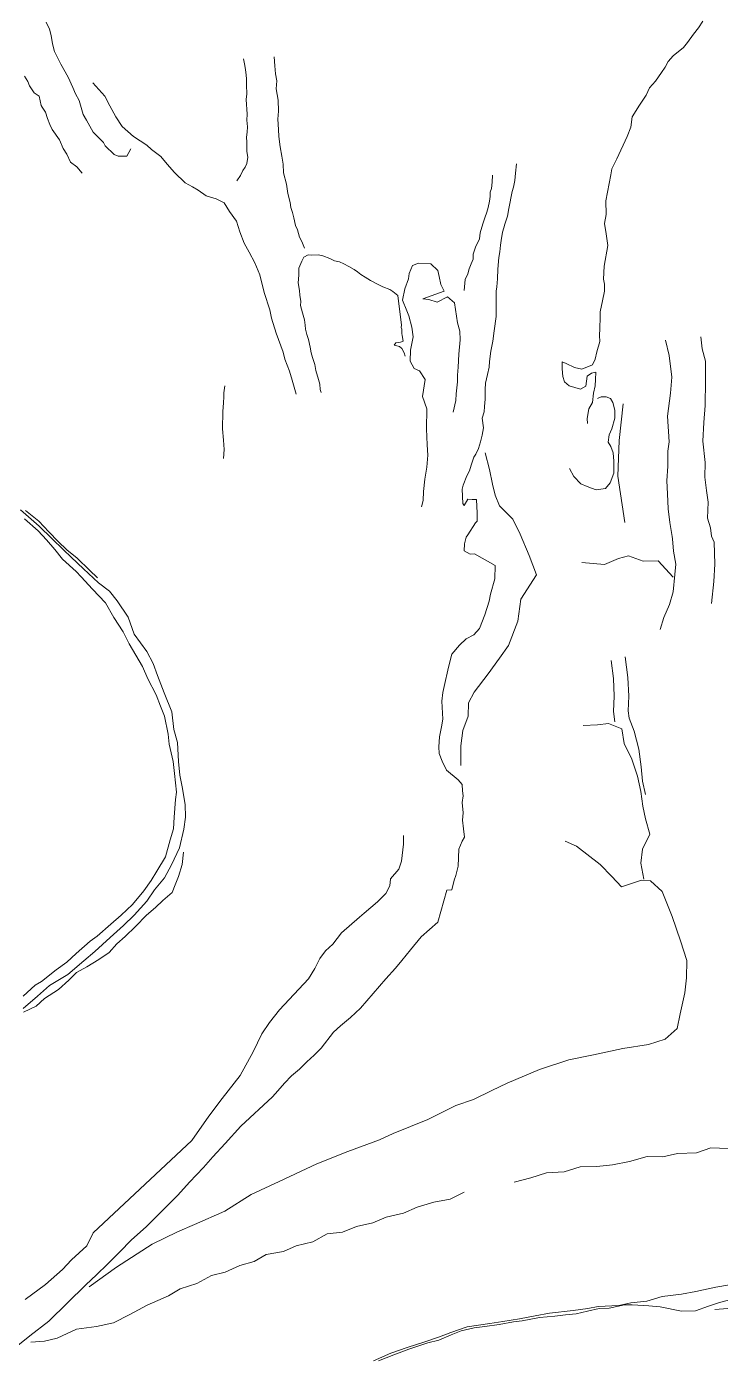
# Model space of a CAD drawing. Extents: x 683321 to 688873, y 7661944 to 7668387.
# Drawn here: x 686013.2 to 686203.2, y 7666798.2 to 7667162.1 of the extents above; entities that cross this region are included whole.
import ezdxf

# ---------------------------------------------------------------- set-up
doc = ezdxf.new("R2010")
doc.units = 0
doc.header["$MEASUREMENT"] = 0
doc.layers.add('01 CRESTA_Line', color=3, linetype='Continuous', lineweight=20)

msp = doc.modelspace()

# ---------------------------------------------------------------- linework, layer by layer
at = {"layer": '01 CRESTA_Line'}
for points in [[(686018.55, 7667163.3, 4027.04), (686019.47, 7667161.34, 4026.99), (686019.99, 7667159.6, 4026.84), (686020.34, 7667157.37, 4026.94), (686020.91, 7667155.23, 4027.04), (686022.65, 7667151.73, 4027.39), (686024.65, 7667148.22, 4027.92), (686025.93, 7667145.42, 4027.88), (686026.64, 7667143.67, 4027.87), (686027.65, 7667141.81, 4027.36), (686028.76, 7667138, 4027.21), (686029.64, 7667136.41, 4027.07), (686031.5, 7667133.11, 4026.54), (686034.33, 7667130.33, 4026.67), (686034.78, 7667129.4, 4026.25), (686037.2, 7667127, 4026.6), (686038.31, 7667126.57, 4026.14), (686040.72, 7667126.58, 4026.84), (686041.79, 7667128.61, 4025.87)], [(686198.41, 7667163.52, 4012.78), (686197.25, 7667161.72, 4012.58), (686195.88, 7667160.01, 4011.94), (686194.15, 7667157.72, 4012.3), (686193.07, 7667156.34, 4011.93), (686190.31, 7667154.09, 4012.6), (686188.94, 7667152.47, 4012.61), (686188.07, 7667150.92, 4012.55), (686187.06, 7667149.51, 4012.52), (686185.42, 7667147.12, 4012.7), (686183.83, 7667145.31, 4012.75), (686182.87, 7667143.31, 4012.27), (686181.06, 7667140.59, 4012.79), (686179.03, 7667137.32, 4013.11), (686178.68, 7667134.55, 4013.26), (686177.67, 7667131.97, 4012.83), (686174.83, 7667125.85, 4013.38), (686173.49, 7667123.08, 4013.15), (686173.2, 7667121.46, 4011.84), (686171.81, 7667114.35, 4012.87), (686171.91, 7667110.62, 4012.89), (686171.49, 7667108.17, 4012.93), (686171.95, 7667105.28, 4012.85), (686172.36, 7667102.16, 4012.22), (686171.36, 7667096.48, 4012.66), (686171.15, 7667092.87, 4012.84), (686171.5, 7667091.53, 4012.43), (686171.46, 7667089.64, 4012.29), (686170.92, 7667086.95, 4012.55), (686170.26, 7667083.94, 4013.08), (686170.29, 7667082.48, 4012.99), (686170.22, 7667079.39, 4013.27), (686170.07, 7667077.46, 4013.28), (686170.17, 7667075.81, 4012.84), (686169.41, 7667072.99, 4012.82), (686168.87, 7667070.95, 4012.91), (686168.17, 7667069.44, 4013.39), (686165.27, 7667068.29, 4013.93), (686163.26, 7667068.7, 4013.68), (686160.97, 7667069.77, 4013.13), (686159.9, 7667070.28, 4012.85), (686159.86, 7667068.32, 4013.33), (686160.08, 7667066.27, 4013.33), (686160.52, 7667064.77, 4013.9), (686161.75, 7667063.71, 4014.47), (686164.89, 7667062.8, 4013.67), (686166.37, 7667063.56, 4013.31), (686166.72, 7667066.38, 4014.11), (686167.95, 7667067.19, 4013.38), (686169.13, 7667067.46, 4013.17), (686168.97, 7667065.4, 4013.24), (686168.89, 7667063.7, 4013.5), (686168.5, 7667061.66, 4013.61), (686168.18, 7667059.14, 4012.94), (686167.15, 7667057.36, 4013.03), (686166.7, 7667054.75, 4011.72), (686166.84, 7667053.42, 4011.37)], [(686070.8, 7667119.82, 4020.94), (686071.78, 7667121.3, 4019.92), (686072.43, 7667122.68, 4019), (686073.11, 7667123.55, 4018.21), (686073.57, 7667124.58, 4017.42), (686073.82, 7667126.26, 4016.85), (686073.55, 7667127.86, 4016.44), (686073.51, 7667130.37, 4015.89), (686073.48, 7667131.81, 4015.5), (686073.59, 7667133.16, 4015.22), (686073.69, 7667134.57, 4014.89), (686073.52, 7667136.42, 4014.34), (686073.61, 7667138.05, 4014.08), (686073.33, 7667142.07, 4013.07), (686073.57, 7667143.67, 4012.7), (686073.44, 7667146.05, 4012.07), (686073.45, 7667147.84, 4011.65), (686073.24, 7667149.58, 4011.21), (686073.07, 7667150.82, 4011.15), (686072.86, 7667151.83, 4010.85), (686072.64, 7667153.25, 4010.73)], [(686089.32, 7667101.37, 4025.08), (686088.56, 7667103.17, 4023.66), (686088, 7667104.44, 4022.96), (686087.42, 7667106.45, 4021.96), (686086.88, 7667107.58, 4021.43), (686086.38, 7667109.65, 4020.86), (686086.05, 7667111.14, 4020.15), (686085.59, 7667112.54, 4019.78), (686085.41, 7667113.92, 4019.17), (686084.78, 7667116.36, 4018.49), (686084.41, 7667118.88, 4017.94), (686083.55, 7667122.03, 4017.17), (686083.51, 7667124.42, 4016.6), (686083.13, 7667126.6, 4016.21), (686082.66, 7667129.12, 4015.57), (686082.31, 7667131.97, 4014.91), (686082.19, 7667133.84, 4014.65), (686082.06, 7667136.67, 4013.91), (686082.18, 7667138.93, 4013.12), (686082.12, 7667141.95, 4012.78), (686081.57, 7667145, 4012.04), (686081.73, 7667147.19, 4011.57), (686081.37, 7667149.13, 4011.13), (686081.24, 7667151.27, 4010.84), (686081.02, 7667153.78, 4010.5)], [(686012.63, 7667148.47, 4027.88), (686013.58, 7667147.07, 4028.14), (686014.03, 7667145.8, 4027.93), (686015.28, 7667143.94, 4027.63), (686016.64, 7667143.03, 4027.63), (686017.19, 7667140.43, 4026.62), (686017.53, 7667139.98, 4026.7), (686018.4, 7667138.61, 4026.68), (686018.99, 7667136.9, 4026.65), (686019.6, 7667135.23, 4026.48), (686020.2, 7667133.87, 4026.4), (686022.21, 7667131.02, 4025.98), (686023.29, 7667128.67, 4025.79), (686024.22, 7667127.11, 4025.79), (686025.28, 7667124.94, 4025.31), (686026.98, 7667123.69, 4025.31), (686028.48, 7667121.91, 4024.86)], [(686031.34, 7667146.7, 4026.33), (686034.61, 7667143.02, 4027.38), (686036.04, 7667140.33, 4026.52), (686037.66, 7667137.38, 4026.63), (686039.37, 7667134.67, 4027.24), (686042.5, 7667131.95, 4026.17), (686046.16, 7667129.55, 4026.64), (686047.44, 7667128.37, 4026.3), (686050, 7667126.51, 4026.63), (686051.73, 7667124.39, 4026.31), (686053.76, 7667122.08, 4026.27), (686056.61, 7667119.27, 4026.56), (686058.68, 7667118.16, 4026.97), (686060.2, 7667117.24, 4026.83), (686062.38, 7667115.7, 4026.68), (686065.18, 7667114.94, 4026.08), (686067.29, 7667113.78, 4025.33), (686068.78, 7667111.44, 4025.53), (686070.69, 7667108.77, 4025.02), (686071.62, 7667105.9, 4024.74), (686072.81, 7667102.74, 4024.18), (686074.19, 7667100.31, 4024), (686075.77, 7667097.34, 4023.65), (686077.12, 7667094.04, 4023.52), (686078.29, 7667089.24, 4023.5), (686079.84, 7667084.46, 4023.87), (686080.27, 7667082.18, 4023.86), (686081.55, 7667078.1, 4023.7), (686083.5, 7667072.93, 4023.78), (686083.95, 7667070.98, 4023.62), (686085.26, 7667067.67, 4023.65), (686085.93, 7667065.26, 4023.53), (686087.05, 7667061.43, 4023.56)], [(686147.4, 7667124.48, 4010.94), (686147.08, 7667121.91, 4011.42), (686146.88, 7667119.88, 4011.76), (686146.56, 7667118.1, 4012.07), (686146.2, 7667116.92, 4012.32), (686145.23, 7667112.25, 4013.17), (686144.87, 7667110.18, 4013.41), (686144.19, 7667107.95, 4013.76), (686143.9, 7667106.99, 4014.04), (686143.51, 7667105.74, 4014.28), (686143.14, 7667103.46, 4014.6), (686142.99, 7667102.22, 4014.95), (686142.78, 7667100.35, 4015.17), (686142.5, 7667098.82, 4015.43), (686142.28, 7667095.67, 4016.06), (686142.16, 7667093.02, 4016.52), (686141.96, 7667090.84, 4016.99), (686141.81, 7667089.61, 4017.24), (686141.76, 7667087.46, 4017.85), (686141.84, 7667085.61, 4018.35), (686141.79, 7667082.72, 4018.9), (686141.26, 7667078.72, 4019.49), (686140.86, 7667075.91, 4020.34), (686140.39, 7667073.18, 4020.59), (686139.94, 7667070.34, 4020.78), (686139.9, 7667068.84, 4021.15), (686139.46, 7667066.82, 4021.77), (686138.86, 7667064.39, 4021.86), (686138.8, 7667062.7, 4022.27), (686138.78, 7667060.08, 4023.14), (686138.61, 7667058.01, 4023.59), (686138.5, 7667056.53, 4023.94), (686138.01, 7667054.83, 4024.44), (686138.31, 7667052.18, 4025.2), (686137.94, 7667050.21, 4025.39), (686137.47, 7667048.37, 4025.22), (686136.95, 7667046.56, 4024.9), (686136.21, 7667045, 4025.13), (686135.72, 7667044.18, 4025.4), (686134.99, 7667041.99, 4024.82), (686134.5, 7667040.42, 4024.51), (686133.73, 7667039.01, 4024.98), (686132.75, 7667036.46, 4024.6), (686132.51, 7667035.4, 4024.77), (686132.69, 7667031.47, 4024.37), (686133.08, 7667030.88, 4024.34), (686134.07, 7667032.65, 4025.04), (686135.24, 7667032.57, 4025.35), (686136.39, 7667032.57, 4025.69), (686136.6, 7667028.84, 4025.72), (686136.59, 7667026.64, 4025.74), (686136.19, 7667026.19, 4025.86), (686134.01, 7667022.93, 4025.45), (686133.57, 7667022.25, 4025.24), (686133.09, 7667020.41, 4024.17), (686133.01, 7667018.5, 4024.39), (686134.67, 7667017.59, 4024.71), (686135.87, 7667017.65, 4024.6), (686141.52, 7667014.52, 4025.25), (686141.45, 7667010.86, 4024.95), (686140.27, 7667006.63, 4025.54), (686139.92, 7667004.77, 4025.69), (686138.73, 7667000.94, 4025.39), (686137.26, 7666997.28, 4025.58), (686135.65, 7666995.49, 4025.65), (686133.61, 7666994.37, 4025.34), (686131.79, 7666992.64, 4025.48), (686129.67, 7666990.2, 4025.58), (686129.04, 7666987.78, 4025.78), (686128.54, 7666985.85, 4025.8), (686127.77, 7666982.22, 4025.74), (686127.18, 7666979.72, 4025.79), (686126.9, 7666977.37, 4025.52), (686127.18, 7666972.42, 4025.71), (686126.83, 7666970.33, 4025.77), (686126.28, 7666967.59, 4025.36), (686126.12, 7666964.88, 4025.47), (686126.19, 7666962.97, 4025.45), (686127.04, 7666960.92, 4025.56), (686128.23, 7666958.45, 4025.26), (686131.36, 7666955.84, 4024.42), (686132.54, 7666954.49, 4024.87), (686132.6, 7666952.83, 4025.17), (686132.73, 7666951.38, 4025.11), (686132.51, 7666949.55, 4024.91), (686132.77, 7666946.77, 4024.14), (686132.62, 7666944.73, 4024.32), (686132.86, 7666942.42, 4024.13), (686133.16, 7666940.1, 4023.8), (686132.53, 7666939, 4024.21), (686131.54, 7666936.77, 4024.48), (686131.4, 7666932.17, 4023.83), (686130.75, 7666929.61, 4024.37), (686130.31, 7666928.36, 4024.92), (686129.71, 7666925.71, 4025.48), (686128.29, 7666925.57, 4025.14), (686125.79, 7666916.85, 4024.38), (686121.28, 7666912.79, 4024.95), (686118.37, 7666909.22, 4024.28), (686116, 7666906.31, 4023.89), (686114.26, 7666904.25, 4023.9), (686111.6, 7666901.34, 4023.02), (686104.62, 7666893.28, 4020.26), (686101.88, 7666890.75, 4019.89), (686099.22, 7666888.46, 4019.2), (686097.31, 7666886.66, 4019), (686093.85, 7666882.33, 4017.82), (686091.96, 7666880.39, 4017.52), (686089.95, 7666878.58, 4017.17), (686088, 7666876.58, 4016.55), (686085.76, 7666874.76, 4016.03), (686083.86, 7666872.73, 4015.66), (686082.02, 7666870.6, 4015.26), (686080.59, 7666869.02, 4014.99), (686071.88, 7666860.95, 4012.87), (686067.64, 7666856.2, 4011.81), (686064.26, 7666852.59, 4011.08), (686061.69, 7666849.61, 4010.37), (686057.84, 7666845.59, 4009.45), (686054.62, 7666842.11, 4008.78), (686046.09, 7666833.47, 4006.86), (686041.88, 7666829.79, 4006.19), (686038.8, 7666826.54, 4005.69), (686035.37, 7666823.15, 4004.92), (686032.39, 7666820.27, 4004.52), (686029.43, 7666817.5, 4004.32), (686019.35, 7666807.56, 4003.64), (686014.12, 7666803.53, 4003.02), (686009.43, 7666799.81, 4002.74)], [(686140.78, 7667121.37, 4011.52), (686140.75, 7667119.44, 4012.12), (686140.49, 7667117.76, 4012.56), (686140.14, 7667116.74, 4012.74), (686140.12, 7667115.49, 4012.98), (686139.99, 7667114.25, 4013.11), (686139.59, 7667112.55, 4013.24), (686139.22, 7667111.21, 4013.45), (686138.72, 7667109.69, 4013.74), (686138.26, 7667108.31, 4014.22), (686137.85, 7667107.14, 4014.37), (686137.41, 7667105.61, 4014.61), (686137.26, 7667103.95, 4015.08), (686136.12, 7667101.63, 4015.83), (686135.5, 7667099.7, 4016.19), (686135.51, 7667098.42, 4016.56), (686134.93, 7667097.1, 4017.12), (686134.45, 7667095.75, 4017.56), (686134.07, 7667094.4, 4017.85), (686133.34, 7667092.78, 4018.31), (686133.02, 7667089.77, 4019.15)], [(686116.86, 7667071.82, 4024.76), (686116.65, 7667072.75, 4024.83), (686115.96, 7667073.92, 4024.95), (686115.34, 7667074.5, 4025.2), (686113.89, 7667074.83, 4025.32), (686114.34, 7667075.42, 4025.2), (686115.59, 7667075.66, 4024.98), (686116.37, 7667075.93, 4024.81), (686116.08, 7667077.49, 4024.84), (686116, 7667078.02, 4024.73), (686115.94, 7667079.22, 4024.78), (686115.83, 7667079.69, 4024.65), (686115.84, 7667080.33, 4024.54), (686114.86, 7667088.42, 4025.3), (686113.54, 7667089.49, 4025.98), (686112.72, 7667090.1, 4026.2), (686110.78, 7667090.8, 4026.37), (686109.28, 7667091.51, 4026.22), (686107.39, 7667092.57, 4026.19), (686105.91, 7667093.47, 4026.41), (686104.72, 7667094.18, 4026.43), (686103.8, 7667094.9, 4026.78), (686102.93, 7667095.56, 4026.84), (686101.42, 7667096.38, 4026.97), (686100.14, 7667097.12, 4026.97), (686098.93, 7667097.6, 4026.37), (686097.56, 7667097.96, 4026.34), (686096.25, 7667098.52, 4026.47), (686094.3, 7667099.26, 4026.55), (686093.07, 7667099.55, 4026.36), (686091.33, 7667099.5, 4025.74), (686090.3, 7667099.53, 4025.62), (686089.15, 7667098.96, 4025.35), (686088.6, 7667097.83, 4025.03), (686087.76, 7667095.87, 4024.44), (686087.77, 7667094, 4024.34), (686087.57, 7667091.91, 4024.08), (686087.98, 7667089.81, 4024.04), (686088.06, 7667088.49, 4024.01), (686088.29, 7667086.81, 4023.92), (686088.24, 7667085.71, 4024.03), (686088.8, 7667083.7, 4023.93), (686089.3, 7667081.77, 4023.76), (686089.5, 7667080.33, 4023.74), (686089.61, 7667079.18, 4023.77), (686089.94, 7667077.78, 4023.73), (686090.43, 7667076.39, 4023.75), (686090.85, 7667074.26, 4023.67), (686091.11, 7667072.73, 4023.76), (686091.52, 7667071.48, 4023.79), (686092.12, 7667069.57, 4023.7), (686092.43, 7667067.92, 4023.58), (686093.14, 7667065.43, 4023.58), (686093.52, 7667064.12, 4023.64), (686093.64, 7667062.66, 4023.63), (686093.91, 7667061.82, 4023.6)], [(686130.07, 7667056.47, 4021.7), (686130.75, 7667059.63, 4021.24), (686130.86, 7667061.53, 4021.02), (686131.24, 7667064.83, 4020.67), (686131.25, 7667066.57, 4020.59), (686131.38, 7667068.83, 4020.84), (686131.57, 7667072.35, 4020.95), (686131.95, 7667076.31, 4020.64), (686131.82, 7667078.67, 4020.66), (686131.22, 7667080.9, 4020.9), (686130.42, 7667086.43, 4021.4), (686128.46, 7667088.02, 4022.03), (686125.64, 7667086.58, 4020.8), (686123.41, 7667087.29, 4021.3), (686121.74, 7667087.54, 4021.41), (686127.56, 7667089.65, 4022.11), (686126.61, 7667091.4, 4021.17), (686126.2, 7667093.62, 4020.62), (686125.79, 7667095.3, 4020.02), (686123.91, 7667097.13, 4020.28), (686120.56, 7667097.28, 4020.36), (686118.92, 7667096.61, 4020.48), (686117.94, 7667094.45, 4021.73), (686117.79, 7667093.02, 4022.47), (686116.8, 7667090.21, 4024.28), (686116.2, 7667087.18, 4025.44), (686117.36, 7667084.27, 4024.53), (686117.91, 7667082.82, 4024.17), (686118.68, 7667079.8, 4023.74), (686119.11, 7667077.08, 4023.68), (686118.34, 7667073.45, 4024.25), (686118.22, 7667070.47, 4024.13), (686119.38, 7667068.4, 4024.09), (686120.77, 7667067.81, 4024.24), (686122.32, 7667065.45, 4024.3), (686121.66, 7667060.81, 4024.37), (686122.79, 7667057.43, 4024.42), (686122.74, 7667051.87, 4024.47), (686122.93, 7667047.57, 4024.45), (686123.1, 7667044.73, 4024.11), (686122.81, 7667041.46, 4024.11), (686122.28, 7667038.14, 4023.99), (686121.88, 7667034.79, 4023.9), (686121.82, 7667032.33, 4023.71), (686121.38, 7667030.54, 4023.94)], [(686186.68, 7666996.97, 3999.99), (686187.71, 7667000.27, 4000.21), (686189.3, 7667003.85, 4000.9), (686190.23, 7667007.3, 4001.48), (686190.77, 7667012, 4000.91), (686190.96, 7667014.87, 4000.05), (686190.35, 7667018.42, 4000.13), (686190.12, 7667021.76, 4000.23), (686189.97, 7667022.42, 4000.26), (686189.36, 7667026.26, 4000.36), (686188.92, 7667030, 4000.46), (686188.69, 7667034.09, 4000.46), (686188.53, 7667037.67, 4000.46), (686188.79, 7667041.65, 4000.44), (686188.85, 7667045.8, 4000.35), (686189.17, 7667048.32, 4001.11), (686188.73, 7667055.4, 3999.79), (686189.54, 7667061.69, 3999.78), (686189.88, 7667066.1, 4000.25), (686189.15, 7667072.02, 4000.45), (686188.13, 7667076.21, 4000.66)], [(686200.79, 7667004.12, 3989.49), (686201.38, 7667010.08, 3989.9), (686201.7, 7667014.9, 3991.12), (686201.45, 7667020.92, 3991.33), (686200.78, 7667022.48, 3990.9), (686200.46, 7667024.85, 3990.4), (686199.69, 7667027.45, 3990.2), (686199.84, 7667031.84, 3990.14), (686199.4, 7667035.03, 3990.14), (686198.96, 7667038.69, 3990.17), (686199.03, 7667042.74, 3990.22), (686198.4, 7667048.56, 3989.68), (686198.63, 7667053.67, 3989.96), (686199.04, 7667058.34, 3989.7), (686199.09, 7667065.05, 3989.3), (686199.08, 7667070.42, 3989.59), (686198.2, 7667073.86, 3989.88), (686197.88, 7667077.13, 3989.69)], [(686067.53, 7667063.66, 4024.97), (686067.22, 7667061.75, 4025.22), (686067.27, 7667060.67, 4025.09), (686067.17, 7667059.05, 4025.15), (686066.93, 7667056.7, 4024.96), (686066.9, 7667051.9, 4025.44), (686067.19, 7667048.77, 4025.73), (686067.36, 7667046.26, 4026.16), (686067.15, 7667043.81, 4026.31)], [(686169.54, 7667060.25, 4013.28), (686170.6, 7667060.7, 4012.62), (686171.89, 7667060.72, 4012.26), (686173.11, 7667060.21, 4011.89), (686173.77, 7667059.16, 4011.48), (686174.3, 7667057.04, 4011.24), (686174.32, 7667054.85, 4011.14), (686173.44, 7667051.88, 4011.18), (686172.78, 7667050.27, 4011.5), (686172.43, 7667048.24, 4011.56), (686173.21, 7667047.12, 4011.77), (686173.83, 7667045.35, 4011.65), (686174.03, 7667043.03, 4011.61), (686174.02, 7667041.68, 4011.4), (686174.04, 7667039.78, 4011.82), (686173.03, 7667037.17, 4012.05), (686171.78, 7667035.57, 4012.48), (686169.21, 7667035.25, 4012.21), (686167.89, 7667035.64, 4012.26), (686166.74, 7667036.11, 4012.39), (686164.98, 7667036.86, 4012.15), (686163.08, 7667038.85, 4011.91), (686161.86, 7667041.08, 4011.8)], [(686176.56, 7667058.72, 4010.18), (686175.48, 7667048.7, 4010), (686175.16, 7667038.91, 4010.48), (686177.08, 7667026.27, 4010.51)], [(686132.11, 7666959.72, 4023.88), (686132.09, 7666965.11, 4023.9), (686132.68, 7666969.35, 4024.36), (686134.11, 7666973.19, 4024.25), (686134.26, 7666976.92, 4023.94), (686135.82, 7666979.84, 4023.6), (686139.62, 7666984.81, 4024.59), (686142.72, 7666989.13, 4024.3), (686145.18, 7666992.57, 4024.19), (686147.76, 7666999.22, 4024.76), (686148.6, 7667005.23, 4025.03), (686152.81, 7667011.95, 4023.27), (686150.87, 7667017.22, 4025.12), (686148.34, 7667023.03, 4026.33), (686146.39, 7667027.17, 4025.63), (686142.71, 7667030.8, 4024.68), (686141.49, 7667033.73, 4025.18), (686140.83, 7667036.73, 4025.63), (686139.96, 7667040.75, 4026.14), (686138.77, 7667045.33, 4025.97)], [(686012.3, 7666893.22, 4049.73), (686016.19, 7666896.58, 4050.32), (686019.52, 7666899.45, 4050.6), (686024.54, 7666902.47, 4051.32), (686028.89, 7666906.2, 4051.8), (686031.93, 7666908.78, 4052.04), (686036.16, 7666912.61, 4052.49), (686039.77, 7666915.91, 4052.88), (686042.72, 7666918.77, 4053.06), (686046.12, 7666922.6, 4053.39), (686048.25, 7666925.69, 4053.49), (686050.97, 7666928.94, 4053.69), (686052.89, 7666932.54, 4053.7), (686055.11, 7666937.14, 4054.03), (686056.25, 7666942.33, 4054.22), (686056.74, 7666945.62, 4054.24), (686056.67, 7666949.02, 4054.39), (686055.87, 7666953.88, 4054.59), (686055.22, 7666957.07, 4054.71), (686054.84, 7666960.8, 4054.73), (686054.54, 7666966.05, 4054.87), (686053.56, 7666969.57, 4055.04), (686052.97, 7666974.42, 4055.27), (686050.9, 7666979.58, 4055.43), (686049.05, 7666984.4, 4055.74), (686047.85, 7666987.69, 4055.79), (686046.16, 7666990.91, 4055.84), (686042.67, 7666995.7, 4056.14), (686041.03, 7667000.34, 4056.15), (686038.04, 7667004.85, 4056.39), (686035.92, 7667007.42, 4056.38), (686032.94, 7667009.72, 4056.84), (686028.85, 7667013.55, 4057.11), (686025.44, 7667016.75, 4057.27), (686023.31, 7667018.77, 4057.26), (686020.13, 7667021.92, 4057.55), (686016.64, 7667025.27, 4057.78), (686011.6, 7667029.75, 4058.19)], [(686012.69, 7667027.31, 4058.09), (686016.42, 7667023.97, 4057.88), (686018.64, 7667021.55, 4057.71), (686020.94, 7667018.9, 4057.53), (686023.08, 7667016.23, 4057.31), (686026.84, 7667012.82, 4057.2), (686028.18, 7667011.39, 4056.95), (686031.32, 7667007.99, 4056.82), (686034.84, 7667004.27, 4056.82), (686037.13, 7667000.26, 4056.49), (686039.63, 7666996.36, 4056.32), (686041.33, 7666993.01, 4056.17), (686043.13, 7666989.91, 4056.01), (686044.99, 7666986.85, 4055.9), (686046.46, 7666983.47, 4055.7), (686048.67, 7666979.07, 4055.63), (686049.94, 7666975.99, 4055.51), (686050.95, 7666973.23, 4055.38), (686052.04, 7666968.31, 4055.35), (686052.29, 7666965.59, 4055.15), (686053.38, 7666960.83, 4054.93), (686053.69, 7666957.58, 4054.73), (686054.29, 7666952.39, 4054.73), (686053.99, 7666950.44, 4054.52), (686053.67, 7666945.54, 4054.51), (686053.43, 7666942.35, 4054.34), (686052.58, 7666939.36, 4054.19), (686051.27, 7666934.75, 4054.13), (686048.89, 7666930.83, 4053.91), (686047.33, 7666928.19, 4053.73), (686045.29, 7666925.41, 4053.52), (686042.2, 7666921.62, 4053.39), (686039.09, 7666918.77, 4053.14), (686036.3, 7666916.29, 4052.87), (686032.56, 7666912.96, 4052.53), (686030.67, 7666911.64, 4052.24), (686026.78, 7666908.27, 4051.93), (686024.23, 7666905.86, 4051.59), (686021.34, 7666903.8, 4051.21), (686017.35, 7666900.58, 4050.79), (686015.6, 7666899.59, 4050.49), (686012.27, 7666896.57, 4050.17)], [(686032.63, 7667011.1, 4056.94), (686030.45, 7667013.2, 4057.15), (686027.12, 7667016.48, 4057.48), (686024.28, 7667018.76, 4057.74), (686021.91, 7667021.04, 4057.97), (686019.29, 7667023.68, 4058.23), (686016.59, 7667026.64, 4058.51), (686012.94, 7667029.51, 4058.83)], [(686190.23, 7667011.31, 4002.13), (686186.19, 7667015.75, 4003.67), (686182.05, 7667015.67, 4007.17), (686178.05, 7667017.18, 4010.97), (686175.33, 7667016.39, 4010.7), (686171.51, 7667014.72, 4010.49), (686165.26, 7667015.34, 4010.53)], [(686173.27, 7666988.47, 4008.46), (686173.91, 7666983.51, 4008.53), (686174.13, 7666978.71, 4008.61), (686173.91, 7666974.55, 4008.6), (686174.31, 7666971.65, 4008.62)], [(686182.73, 7666951.83, 4007.04), (686181.88, 7666955.42, 4007.16), (686181.53, 7666959.4, 4007.26), (686180.88, 7666964.18, 4007.35), (686179.59, 7666969.17, 4007.33), (686178.21, 7666972.67, 4007.32), (686177.93, 7666974.72, 4007.3), (686178.13, 7666978.7, 4007.31), (686177.9, 7666983.86, 4007.23), (686177.17, 7666989.47, 4007.16)], [(686182.28, 7666928.56, 4006.98), (686181.42, 7666932.97, 4007.93), (686181.91, 7666936.79, 4007.01), (686183.92, 7666940.89, 4006.51), (686182.73, 7666945.08, 4007.52), (686181.97, 7666948.62, 4007.11), (686181.38, 7666952.64, 4007.63), (686180.5, 7666956.8, 4007.47), (686178.91, 7666961.47, 4007.37), (686176.85, 7666965.78, 4007.26), (686176.21, 7666969.73, 4007.54), (686172.6, 7666971.2, 4007.34), (686169.56, 7666970.82, 4008.07), (686165.64, 7666970.66, 4007.89)], [(686012.87, 7666813.54, 4004.55), (686018.37, 7666817.57, 4004.53), (686023.08, 7666821.74, 4004.94), (686025.51, 7666824.37, 4005.56), (686029.71, 7666828.16, 4006.18), (686031.45, 7666831.79, 4006.57), (686058.45, 7666857.05, 4011.01), (686063.13, 7666863.66, 4012.67), (686066.74, 7666868.56, 4013.92), (686071.68, 7666874.83, 4015.67), (686075.31, 7666881.34, 4018.04), (686077.68, 7666886.21, 4020.23), (686079.72, 7666889.32, 4021.11), (686082.47, 7666892.81, 4022.05), (686085.1, 7666895.62, 4022.36), (686090.4, 7666901.28, 4023.64), (686092.12, 7666904.11, 4023.47), (686093.49, 7666906.88, 4023.92), (686095.12, 7666908.96, 4024.23), (686097.04, 7666910.82, 4023.57), (686099.45, 7666913.9, 4023.4), (686104.39, 7666918.23, 4024.82), (686105.62, 7666919.27, 4024.15), (686109.27, 7666922.38, 4024.23), (686111.61, 7666924.72, 4023.75), (686112.71, 7666926.8, 4023.31), (686112.88, 7666928.66, 4022.48), (686115.19, 7666931.37, 4022.33), (686115.9, 7666933.53, 4022.49), (686116.46, 7666938.16, 4022.53), (686116.45, 7666940.55, 4022.38)], [(686160.69, 7666939.05, 4007.6), (686163.76, 7666937.61, 4007.53), (686170.32, 7666932.62, 4006.63), (686173.47, 7666929.36, 4007.24), (686176.11, 7666926.5, 4006.5), (686181.62, 7666928.35, 4007.28), (686184.1, 7666928.12, 4006.97), (686187.23, 7666925.25, 4006.7), (686189.98, 7666918.37, 4006.56), (686192.27, 7666911.69, 4006.62), (686194.03, 7666906.32, 4006.95), (686193.91, 7666901.56, 4007.1), (686193.45, 7666897.43, 4007.23), (686192.19, 7666891.71, 4007.41), (686191.35, 7666887.71, 4007.64), (686188.06, 7666884.8, 4006.29), (686183.48, 7666883.31, 4006.07), (686176.48, 7666882.27, 4006.32), (686168.49, 7666880.48, 4006.75), (686161.68, 7666879.11, 4007.07), (686153.66, 7666876.44, 4007.11), (686144.85, 7666872.78, 4006.92), (686140.58, 7666870.7, 4007.1), (686135.64, 7666868.31, 4007.02), (686130.77, 7666866.63, 4007.09), (686123.06, 7666862.83, 4007.03), (686113.61, 7666859, 4006.8), (686109.9, 7666857.2, 4006.44), (686101.16, 7666854.07, 4006.41), (686092.69, 7666850.66, 4006.5), (686082.4, 7666845.79, 4006.5), (686074.71, 7666842.28, 4006.42), (686067.55, 7666837.7, 4006.45), (686059.18, 7666834.03, 4006.35), (686054.56, 7666832.05, 4005.83), (686047.61, 7666828.65, 4005.61), (686037.87, 7666822.34, 4004.92), (686030.41, 7666816.93, 4004.48)], [(686012.43, 7666892.16, 4048.86), (686015.81, 7666893.81, 4049.15), (686018.17, 7666895.89, 4049.39), (686021.98, 7666898.4, 4049.73), (686024.83, 7666900.9, 4050.02), (686026.89, 7666903.01, 4050.25), (686029.71, 7666904.61, 4050.49), (686033.02, 7666906.56, 4050.79), (686035.86, 7666908.5, 4051.05), (686037.93, 7666910.87, 4051.29), (686040.18, 7666912.94, 4051.52), (686043.06, 7666915.65, 4051.82), (686046.05, 7666918.77, 4052.15), (686048.55, 7666920.82, 4052.39), (686050.58, 7666922.76, 4052.61), (686053.05, 7666924.98, 4052.86), (686053.91, 7666927.06, 4053.03), (686054.87, 7666929.31, 4053.22), (686055.82, 7666932.64, 4053.48), (686056.23, 7666936.03, 4053.74)], [(686205.34, 7666854.88, 3984.23), (686200.59, 7666855.05, 3985.07), (686196.64, 7666853.66, 3985.42), (686191.48, 7666853.5, 3985.78), (686187.42, 7666852.56, 3986.12), (686183.11, 7666852.68, 3986.47), (686178.32, 7666851.28, 3986.79), (686173.64, 7666850.4, 3987.13), (686169.33, 7666849.94, 3987.48), (686164.8, 7666849.86, 3987.82), (686160.38, 7666848.5, 3988.14), (686155.61, 7666848.22, 3988.43), (686151.32, 7666846.86, 3988.73), (686146.69, 7666845.67, 3989.02)], [(686014.43, 7666801.85, 4000.36), (686018.12, 7666802.05, 3999.95), (686021.57, 7666802.91, 3999.57), (686026.87, 7666805.38, 3999.13), (686032.37, 7666806.12, 3998.68), (686037.01, 7666807.15, 3998.23), (686041.53, 7666809.37, 3997.81), (686046.26, 7666811.98, 3997.37), (686052.1, 7666814.54, 3996.86), (686055.27, 7666816.44, 3996.5), (686059.8, 7666817.9, 3996.14), (686063.83, 7666820.09, 3995.78), (686067.62, 7666821.01, 3995.47), (686071.66, 7666822.82, 3995.16), (686075.54, 7666823.91, 3994.85), (686078.85, 7666825.82, 3994.54), (686083.53, 7666826.66, 3994.21), (686087.05, 7666828.19, 3993.88), (686091.59, 7666829.31, 3993.54), (686095.52, 7666831.47, 3993.21), (686099.75, 7666831.93, 3992.86), (686103.53, 7666833.47, 3992.48), (686108.03, 7666834.53, 3992.15), (686111.72, 7666836.02, 3991.8), (686116.42, 7666837.15, 3991.45), (686120.19, 7666838.75, 3991.08), (686124.74, 7666840.12, 3990.71), (686129.19, 7666841, 3990.39), (686133.03, 7666842.85, 3990.04)], [(686108.22, 7666796.68, 3992.14), (686113, 7666798.81, 3991.71), (686117.42, 7666800.32, 3991.32), (686122.3, 7666801.87, 3990.88), (686126.31, 7666803.26, 3990.67), (686129.41, 7666804.44, 3990.25), (686133.87, 7666805.98, 3989.62), (686140.07, 7666806.95, 3989.41), (686143.61, 7666807.48, 3989.18), (686148.2, 7666808.21, 3988.83), (686152.5, 7666809.07, 3988.51), (686156.45, 7666809.76, 3988.27), (686162.88, 7666810.53, 3988.08), (686166.87, 7666811.08, 3987.78), (686169.7, 7666811.54, 3987.51), (686175.42, 7666811.85, 3987.01), (686178.7, 7666812.58, 3986.73), (686183.02, 7666813.09, 3986.25), (686187.28, 7666814.28, 3985.96), (686192.52, 7666814.95, 3985.39), (686196.49, 7666815.65, 3985.09), (686201.91, 7666816.84, 3984.66), (686205.72, 7666817.53, 3984.33)], [(686206.39, 7666813.63, 3984.57), (686202.95, 7666812.71, 3984.61), (686199.96, 7666811.69, 3984.92), (686196.36, 7666810.37, 3985.25), (686192.56, 7666810.3, 3985.28), (686186.74, 7666811.49, 3985.83), (686183.65, 7666811.8, 3986.23), (686179.08, 7666812.03, 3986.64), (686176.94, 7666812.02, 3986.96), (686172.78, 7666811.16, 3987.15), (686169.98, 7666811, 3987.59), (686166.77, 7666810.34, 3987.77), (686163.72, 7666809.61, 3987.82), (686160.77, 7666809.34, 3988.14), (686157.85, 7666808.93, 3988.12), (686153.67, 7666808.57, 3988.34), (686148.91, 7666807.64, 3988.89), (686146.53, 7666807.34, 3989.07), (686142.67, 7666806.62, 3989.22), (686138.72, 7666806.1, 3989.48), (686135.74, 7666805.73, 3989.73), (686132.21, 7666804.88, 3990.07), (686129.46, 7666803.78, 3990.26), (686126.08, 7666802.38, 3990.76), (686123.11, 7666801.66, 3990.85), (686117.86, 7666799.91, 3991.43), (686113.78, 7666798.36, 3991.81), (686109.63, 7666796.71, 3992.03)], [(686217.68, 7666812.72, 3982.03), (686214.13, 7666811.79, 3982.14), (686208.8, 7666811.32, 3983.08), (686201.67, 7666810.78, 3982.78)]]:
    msp.add_polyline3d(points, dxfattribs=at)

doc.saveas('drawing.dxf')
